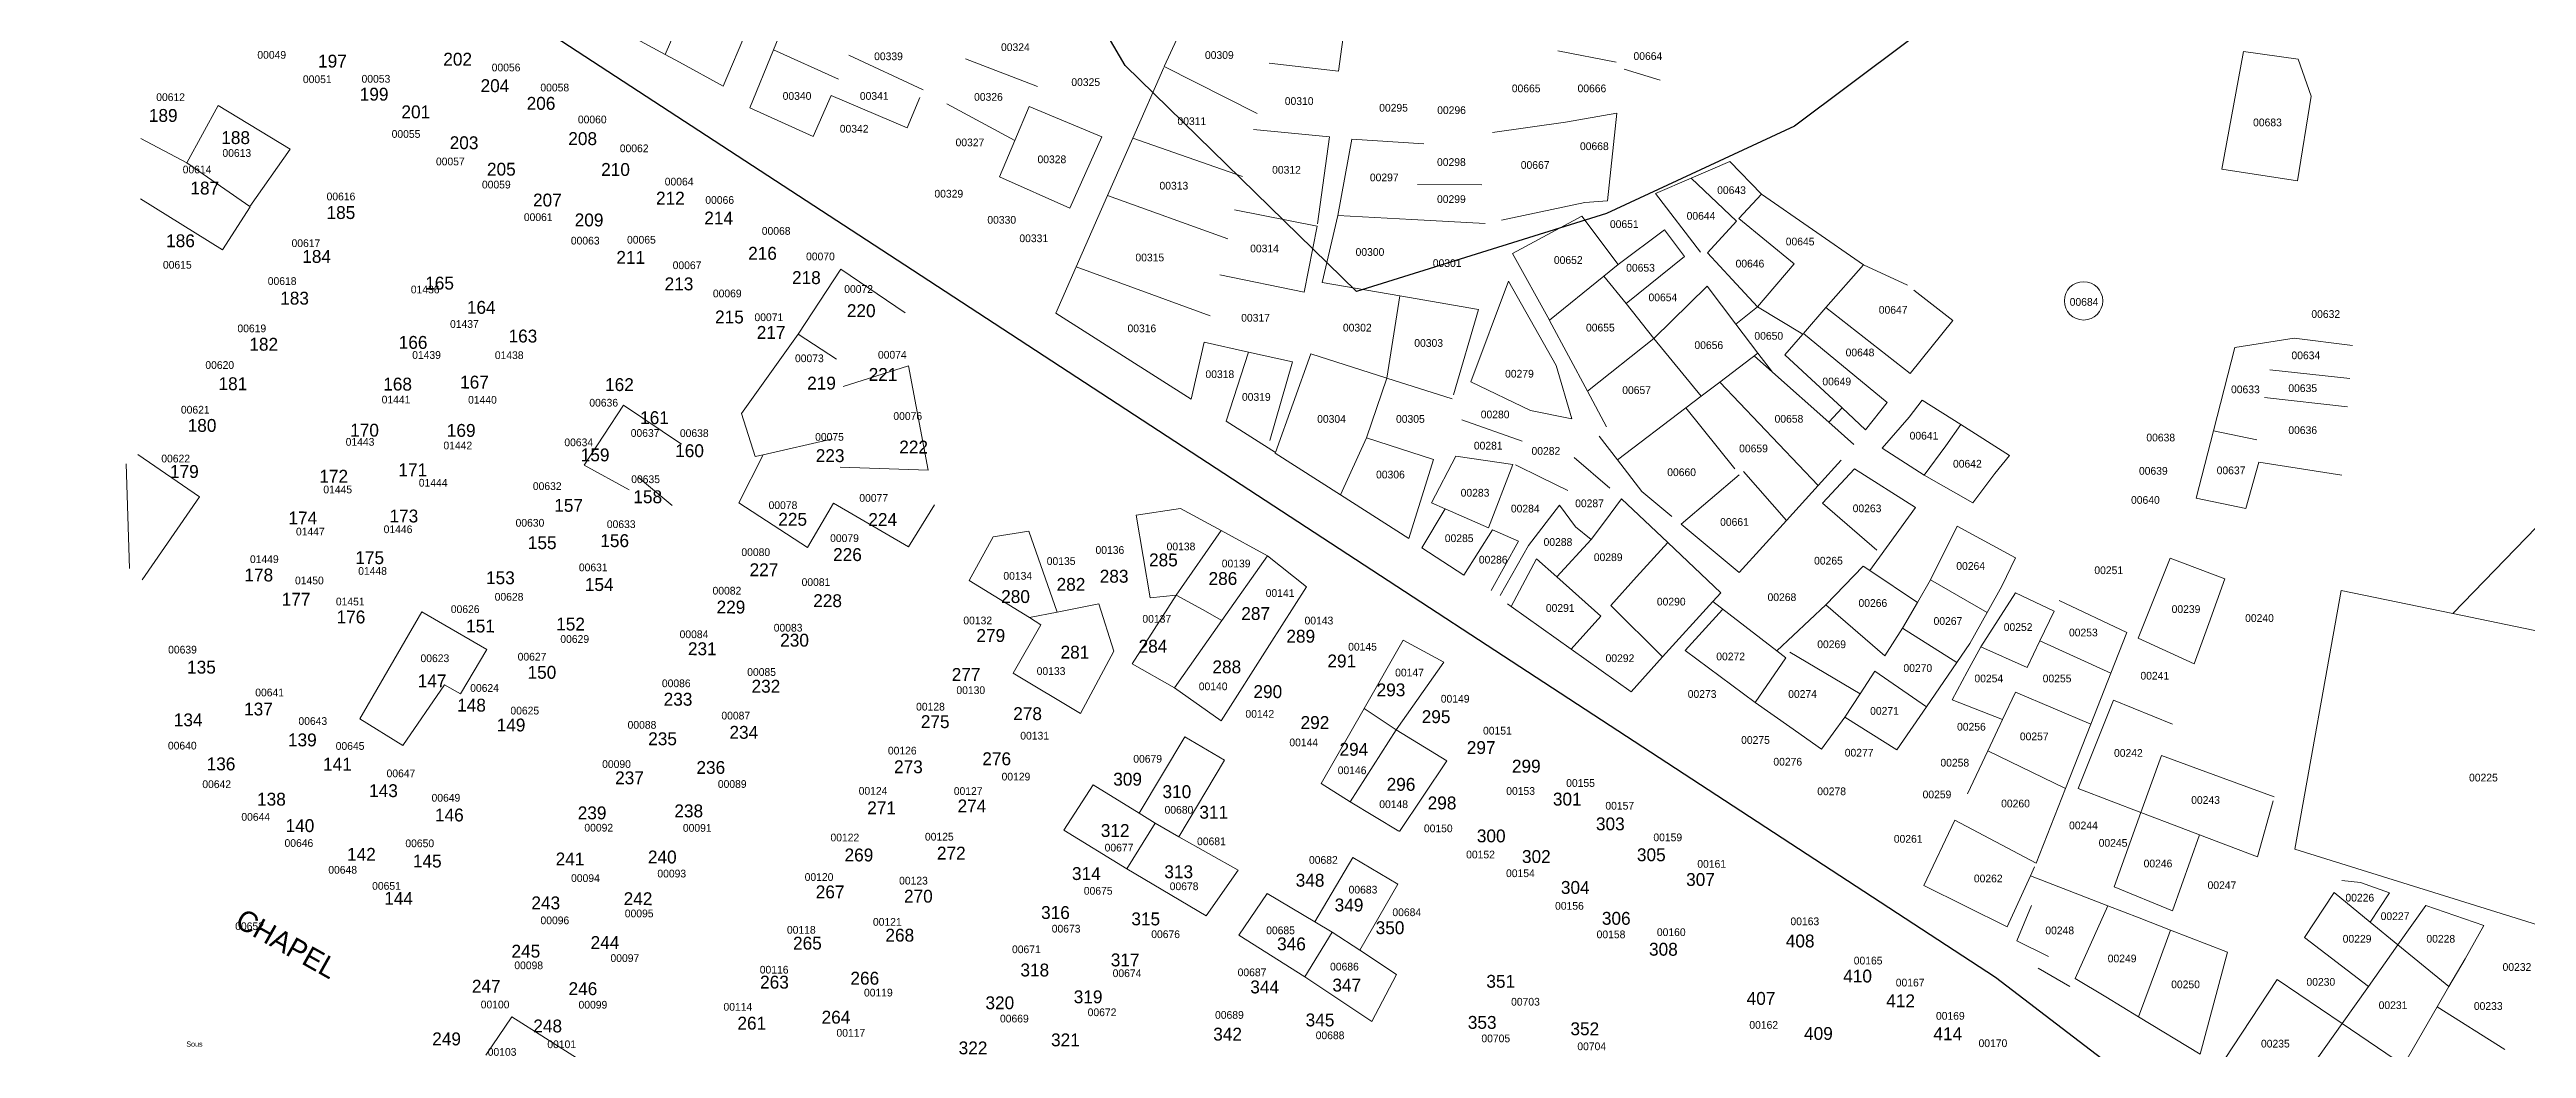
# Model space of a CAD drawing. Header units: metres. Extents: x 245232 to 248406, y 1633796 to 1637634.
# Drawn here: x 245750.5 to 246231.2, y 1635713.3 to 1635907.2 of the extents above; entities that cross this region are included whole.
import ezdxf
from ezdxf.enums import TextEntityAlignment as Align

# ---------------------------------------------------------------- set-up
doc = ezdxf.new("R2010")
doc.units = ezdxf.units.M
doc.header["$MEASUREMENT"] = 0
doc.layers.add('dernier_num_parc', color=1, linetype='Continuous', lineweight=13)
doc.layers.add('Toponymie', color=7, linetype='Continuous', lineweight=30)
for name, color, linetype in [('historique_numero_parcelle', 7, 'Continuous'), ('limites_sections', 7, 'Continuous'), ('numero_lot', 7, 'Continuous')]:
    doc.layers.add(name, color=color, linetype=linetype)
doc.layers.add('LIMITES_PARCELLES', color=7, linetype='Continuous', lineweight=0, true_color=0xffffff)
doc.styles.add('Style-FANCY', font='FANCY.shx')
doc.styles.add('Style-WORKING', font='WORKING.shx')

msp = doc.modelspace()

# ---------------------------------------------------------------- linework, layer by layer
at = {"layer": 'dernier_num_parc'}
msp.add_circle((246145.277, 1635858.375, 0), 3.722, dxfattribs=at)
at = {"layer": 'limites_parcelles'}
for p, q in [((245870.036, 1635906.162), (245874.979, 1635917.767)), ((245966.859, 1635903.858), (245973.098, 1635917.44)), ((246002.953, 1635919.344), (246000.695, 1635902.972)), ((245891.048, 1635907.126), (245894.824, 1635916.401)), ((245870.036, 1635906.162), (245864.395, 1635909.225)), ((245885.983, 1635911.179), (245881.265, 1635900.066)), ((245886.451, 1635895.833), (245891.048, 1635907.126)), ((245903.624, 1635901.417), (245891.048, 1635907.126)), ((245872.767, 1635904.68), (245870.036, 1635906.162)), ((245881.265, 1635900.066), (245872.767, 1635904.68)), ((245905.651, 1635906.03), (245920.072, 1635899.333)), ((245928.296, 1635905.37), (245942.289, 1635899.968)), ((245960.753, 1635889.98), (245966.771, 1635903.667)), ((245984.917, 1635894.729), (245966.859, 1635903.858)), ((246000.695, 1635902.972), (245987.224, 1635904.521)), ((246043.267, 1635906.929), (246054.581, 1635904.73)), ((246063.082, 1635901.193), (246056.114, 1635903.37)), ((246172.101, 1635883.903), (246176.335, 1635906.763)), ((246176.335, 1635906.763), (246186.918, 1635905.281)), ((246186.918, 1635905.281), (246189.458, 1635898.085)), ((245902.24, 1635898.265), (245898.72, 1635890.252)), ((245916.959, 1635891.929), (245902.24, 1635898.265)), ((245919.45, 1635897.853), (245916.959, 1635891.929)), ((246189.458, 1635898.085), (246186.812, 1635881.68)), ((245777.193, 1635885.172), (245783.226, 1635896.285)), ((245783.226, 1635896.285), (245797.196, 1635887.792)), ((245898.72, 1635890.252), (245886.451, 1635895.833)), ((245937.856, 1635889.48), (245924.645, 1635896.599)), ((245937.856, 1635889.48), (245940.652, 1635896.094)), ((245940.652, 1635896.094), (245954.735, 1635890.199)), ((246030.547, 1635891.022), (246044.757, 1635893.084)), ((246044.757, 1635893.084), (246054.679, 1635894.804)), ((246054.679, 1635894.804), (246052.896, 1635877.778)), ((245768.224, 1635889.855), (245777.193, 1635885.172)), ((245797.196, 1635887.792), (245789.41, 1635876.669)), ((245934.896, 1635882.476), (245937.856, 1635889.48)), ((245954.735, 1635890.199), (245948.539, 1635876.392)), ((245955.859, 1635878.85), (245960.753, 1635889.98)), ((245982.046, 1635882.541), (245960.753, 1635889.98)), ((245984.194, 1635891.662), (245998.934, 1635890.206)), ((245998.934, 1635890.206), (245996.603, 1635873.306)), ((246000.566, 1635874.96), (246003.283, 1635889.777)), ((246003.283, 1635889.777), (246017.261, 1635888.837)), ((245789.41, 1635876.669), (245777.193, 1635885.172)), ((246069.121, 1635882.169), (246076.639, 1635885.411)), ((246076.639, 1635885.411), (246082.747, 1635879.097)), ((246186.812, 1635881.68), (246172.101, 1635883.903)), ((245784.085, 1635868.262), (245768.17, 1635878.187)), ((245948.539, 1635876.392), (245934.896, 1635882.476)), ((245949.752, 1635864.959), (245955.859, 1635878.85)), ((245955.859, 1635878.85), (245979.221, 1635870.396)), ((246016.008, 1635880.97), (246028.487, 1635880.896)), ((246062.22, 1635879.193), (246069.121, 1635882.169)), ((246070.951, 1635867.816), (246062.22, 1635879.193)), ((246069.121, 1635882.169), (246077.917, 1635873.833)), ((246082.747, 1635879.097), (246078.388, 1635874.347)), ((246082.747, 1635879.097), (246102.539, 1635865.384)), ((245789.444, 1635876.646), (245784.085, 1635868.262)), ((245789.41, 1635876.669), (245789.444, 1635876.646)), ((245980.509, 1635876.016), (245996.52, 1635872.886)), ((245997.529, 1635861.929), (246000.582, 1635874.959)), ((246000.582, 1635874.959), (246000.566, 1635874.96)), ((246000.582, 1635874.959), (246014.922, 1635874.151)), ((246014.922, 1635874.151), (246029.146, 1635873.359)), ((246048.461, 1635877.474), (246032.322, 1635874.034)), ((246034.438, 1635867.552), (246047.932, 1635874.828)), ((246047.932, 1635874.828), (246054.943, 1635865.435)), ((246052.896, 1635877.778), (246048.461, 1635877.474)), ((246077.917, 1635873.833), (246072.274, 1635867.684)), ((246078.388, 1635874.347), (246089.125, 1635865.543)), ((245996.52, 1635872.886), (245993.99, 1635860.05)), ((246054.943, 1635865.435), (246063.939, 1635872.182)), ((246063.939, 1635872.182), (246067.853, 1635867.012)), ((245895.825, 1635851.918), (245904.107, 1635864.553)), ((245904.107, 1635864.553), (245916.601, 1635856.055)), ((245945.803, 1635855.976), (245949.752, 1635864.959)), ((245975.799, 1635855.457), (245949.752, 1635864.959)), ((246041.648, 1635854.604), (246034.438, 1635867.552)), ((246054.943, 1635865.435), (246052.187, 1635863.189)), ((246067.853, 1635867.012), (246056.485, 1635857.844)), ((246072.274, 1635867.684), (246077.058, 1635862.549)), ((246089.125, 1635865.543), (246082.001, 1635857.243)), ((246095.287, 1635857.075), (246102.539, 1635865.384)), ((246102.539, 1635865.384), (246111.135, 1635861.389)), ((245993.99, 1635860.05), (245977.628, 1635863.441)), ((246012.567, 1635859.375), (245997.529, 1635861.929)), ((246010.076, 1635843.399), (246012.567, 1635859.375)), ((246012.567, 1635859.375), (246027.851, 1635856.705)), ((246026.335, 1635842.64), (246033.681, 1635862.18)), ((246033.681, 1635862.18), (246042.942, 1635845.828)), ((246041.648, 1635854.604), (246052.187, 1635863.189)), ((246052.187, 1635863.189), (246056.485, 1635857.844)), ((246061.912, 1635851.094), (246072.233, 1635861.225)), ((246072.233, 1635861.225), (246077.826, 1635853.835)), ((246077.058, 1635862.549), (246082.001, 1635857.243)), ((246112.309, 1635860.478), (246119.899, 1635854.587)), ((245972.097, 1635839.302), (245945.803, 1635855.976)), ((246027.851, 1635856.705), (246022.995, 1635840.101)), ((246041.629, 1635854.588), (246041.648, 1635854.604)), ((246048.996, 1635840.847), (246041.629, 1635854.588)), ((246056.485, 1635857.844), (246061.912, 1635851.094)), ((246077.826, 1635853.835), (246082.001, 1635857.243)), ((246082.001, 1635857.243), (246090.799, 1635851.931)), ((246095.287, 1635857.075), (246090.903, 1635852.05)), ((246111.654, 1635844.256), (246095.287, 1635857.075)), ((246119.899, 1635854.587), (246111.654, 1635844.256)), ((245884.826, 1635836.515), (245895.825, 1635851.918)), ((245903.24, 1635847.059), (245895.825, 1635851.918)), ((245974.63, 1635850.356), (245972.097, 1635839.302)), ((245983.213, 1635848.434), (245974.63, 1635850.356)), ((246061.912, 1635851.094), (246048.996, 1635840.847)), ((246061.912, 1635851.094), (246071.072, 1635839.865)), ((246077.826, 1635853.835), (246082.063, 1635848.237)), ((246090.799, 1635851.931), (246087.299, 1635847.921)), ((246090.903, 1635852.05), (246107.158, 1635838.622)), ((246174.66, 1635849.297), (246182.439, 1635850.549)), ((246182.439, 1635850.549), (246186.17, 1635851.149)), ((246186.17, 1635851.149), (246197.502, 1635849.686)), ((245917.219, 1635845.775), (245904.563, 1635841.767)), ((245921.061, 1635825.506), (245917.219, 1635845.775)), ((245978.871, 1635835.007), (245983.213, 1635848.434)), ((245983.213, 1635848.434), (245991.774, 1635846.517)), ((245991.774, 1635846.517), (245987.342, 1635831.238)), ((245988.452, 1635828.932), (245995.333, 1635848.083)), ((245995.333, 1635848.083), (246010.076, 1635843.399)), ((246042.942, 1635845.828), (246045.992, 1635835.458)), ((246082.063, 1635848.237), (246074.667, 1635842.604)), ((246084.889, 1635844.503), (246081.32, 1635847.671)), ((246082.063, 1635848.237), (246084.889, 1635844.503)), ((246087.299, 1635847.921), (246098.408, 1635837.593)), ((246170.499, 1635833.164), (246174.66, 1635849.297)), ((246196.977, 1635843.317), (246181.403, 1635844.977)), ((246010.076, 1635843.399), (246006.099, 1635831.812)), ((246022.767, 1635839.368), (246010.076, 1635843.399)), ((246037.967, 1635837.087), (246026.335, 1635842.64)), ((246052.695, 1635833.95), (246048.996, 1635840.847)), ((246068.112, 1635837.611), (246071.072, 1635839.865)), ((246071.072, 1635839.865), (246074.667, 1635842.604)), ((246074.667, 1635842.604), (246093.776, 1635822.556)), ((246095.822, 1635834.799), (246084.889, 1635844.503)), ((245854.266, 1635826.461), (245861.939, 1635838.103)), ((245861.939, 1635838.103), (245873.184, 1635830.562)), ((245887.469, 1635828.145), (245884.826, 1635836.515)), ((245988.452, 1635828.932), (245978.871, 1635835.007)), ((246036.314, 1635831.143), (246024.609, 1635835.275)), ((246045.992, 1635835.458), (246037.967, 1635837.087)), ((246054.824, 1635827.489), (246068.112, 1635837.611)), ((246068.112, 1635837.611), (246077.576, 1635825.799)), ((246098.408, 1635837.593), (246095.822, 1635834.799)), ((246102.96, 1635833.361), (246098.408, 1635837.593)), ((246107.158, 1635838.622), (246102.96, 1635833.361)), ((246106.208, 1635829.748), (246111.432, 1635835.802)), ((246111.432, 1635835.802), (246113.946, 1635839.109)), ((246113.946, 1635839.109), (246121.452, 1635834.363)), ((246180.406, 1635839.619), (246196.52, 1635837.777)), ((245889.043, 1635828.508), (245902.553, 1635831.62)), ((246001.081, 1635820.703), (246006.125, 1635831.803)), ((246006.099, 1635831.812), (246006.125, 1635831.803)), ((246006.125, 1635831.803), (246019.102, 1635827.59)), ((246054.824, 1635827.489), (246051.239, 1635832.097)), ((246095.822, 1635834.799), (246100.672, 1635830.494)), ((246114.352, 1635824.543), (246118.576, 1635830.245)), ((246118.576, 1635830.245), (246121.452, 1635834.363)), ((246121.452, 1635834.363), (246130.907, 1635828.386)), ((246167.12, 1635820.06), (246170.499, 1635833.164)), ((246178.88, 1635831.417), (246170.499, 1635833.164)), ((246216.935, 1635797.681), (246248.352, 1635830.16)), ((245766.053, 1635806.445), (245765.418, 1635826.765)), ((245767.641, 1635828.564), (245779.6, 1635820.309)), ((245862.998, 1635821.698), (245854.266, 1635826.461)), ((245884.297, 1635819.185), (245889.043, 1635828.508)), ((245889.043, 1635828.508), (245887.469, 1635828.145)), ((245903.958, 1635826.085), (245921.061, 1635825.506)), ((245988.401, 1635828.79), (245988.452, 1635828.932)), ((246001.081, 1635820.703), (245988.401, 1635828.79)), ((246019.102, 1635827.59), (246014.33, 1635812.254)), ((246018.706, 1635819.158), (246023.443, 1635828.247)), ((246023.443, 1635828.247), (246034.488, 1635826.61)), ((246034.488, 1635826.61), (246029.812, 1635814.289)), ((246040.042, 1635824.071), (246035.031, 1635826.53)), ((246046.406, 1635827.95), (246053.356, 1635822.043)), ((246059.574, 1635821.382), (246054.824, 1635827.489)), ((246098.241, 1635827.481), (246093.776, 1635822.556)), ((246094.615, 1635819.128), (246100.849, 1635825.747)), ((246100.849, 1635825.747), (246112.667, 1635818.241)), ((246114.352, 1635824.543), (246106.208, 1635829.748)), ((246130.907, 1635828.386), (246128.041, 1635824.882)), ((246179.29, 1635827.072), (246176.777, 1635818.076)), ((246195.43, 1635824.558), (246179.29, 1635827.072)), ((245871.332, 1635818.656), (245864.85, 1635824.08)), ((246014.33, 1635812.254), (246001.081, 1635820.703)), ((246045.194, 1635821.544), (246040.042, 1635824.071)), ((246065.398, 1635816.519), (246059.574, 1635821.382)), ((246067.197, 1635815.017), (246078.463, 1635824.586)), ((246087.61, 1635815.753), (246079.269, 1635825.27)), ((246093.776, 1635822.556), (246087.61, 1635815.753)), ((246123.774, 1635819.171), (246114.352, 1635824.543)), ((246128.041, 1635824.882), (246123.774, 1635819.171)), ((245779.6, 1635820.309), (245768.487, 1635804.223)), ((245897.619, 1635810.519), (245884.297, 1635819.185)), ((245902.663, 1635819.112), (245897.619, 1635810.519)), ((245917.207, 1635810.608), (245902.663, 1635819.112)), ((245922.264, 1635818.788), (245917.207, 1635810.608)), ((245961.399, 1635816.793), (245970.048, 1635818.1)), ((245964.115, 1635800.699), (245961.399, 1635816.793)), ((245970.048, 1635818.1), (245977.928, 1635813.789)), ((246016.847, 1635810.44), (246021.352, 1635817.994)), ((246021.352, 1635817.994), (246018.706, 1635819.158)), ((246029.812, 1635814.289), (246021.352, 1635817.994)), ((246037.544, 1635810.903), (246043.554, 1635818.735)), ((246043.554, 1635818.735), (246046.694, 1635814.492)), ((246052.283, 1635815.5), (246055.579, 1635819.946)), ((246055.579, 1635819.946), (246064.578, 1635811.458)), ((246087.61, 1635815.753), (246078.437, 1635805.633)), ((246105.181, 1635809.96), (246094.615, 1635819.128)), ((246112.667, 1635818.241), (246103.805, 1635806.039)), ((246176.777, 1635818.076), (246167.12, 1635820.06)), ((245928.972, 1635804.111), (245933.642, 1635812.597)), ((245933.642, 1635812.597), (245940.555, 1635813.642)), ((245940.555, 1635813.642), (245946.083, 1635797.961)), ((245969.202, 1635801.273), (245977.928, 1635813.789)), ((245977.928, 1635813.789), (245986.876, 1635808.893)), ((246030.584, 1635813.951), (246024.977, 1635805.103)), ((246030.285, 1635802.123), (246035.596, 1635811.756)), ((246035.596, 1635811.756), (246030.584, 1635813.951)), ((246032.031, 1635801.17), (246037.544, 1635810.903)), ((246043.074, 1635804.789), (246049.706, 1635812.023)), ((246046.694, 1635814.492), (246049.706, 1635812.023)), ((246049.706, 1635812.023), (246052.283, 1635815.5)), ((246064.578, 1635811.458), (246058.533, 1635804.788)), ((246064.578, 1635811.458), (246074.895, 1635801.726)), ((246078.437, 1635805.633), (246067.197, 1635815.017)), ((246115.552, 1635804.245), (246120.759, 1635814.659)), ((246120.759, 1635814.659), (246132.062, 1635808.478)), ((245986.876, 1635808.893), (245978.051, 1635796.33)), ((245986.876, 1635808.893), (245994.496, 1635802.86)), ((246024.977, 1635805.103), (246016.847, 1635810.44)), ((246034.198, 1635799.065), (246039.111, 1635808.329)), ((246039.111, 1635808.329), (246043.074, 1635804.789)), ((246095.232, 1635799.376), (246102.535, 1635806.891)), ((246102.535, 1635806.891), (246103.805, 1635806.039)), ((246132.062, 1635808.478), (246129.416, 1635802.975)), ((246155.906, 1635792.92), (246162.093, 1635808.419)), ((246162.093, 1635808.419), (246172.711, 1635804.411)), ((245940.702, 1635796.884), (245928.972, 1635804.111)), ((245960.629, 1635787.938), (245969.202, 1635801.273)), ((245969.202, 1635801.273), (245964.115, 1635800.699)), ((245969.202, 1635801.273), (245974.263, 1635798.445)), ((245994.496, 1635802.86), (245987.3, 1635791.585)), ((246051.615, 1635797.157), (246043.074, 1635804.789)), ((246058.533, 1635804.788), (246053.529, 1635799.268)), ((246074.895, 1635801.726), (246073.343, 1635800.014)), ((246103.805, 1635806.039), (246113.033, 1635799.848)), ((246113.033, 1635799.848), (246115.552, 1635804.245)), ((246115.552, 1635804.245), (246126.548, 1635797.851)), ((246125.323, 1635791.219), (246132.061, 1635801.714)), ((246129.416, 1635802.975), (246126.548, 1635797.851)), ((246132.061, 1635801.714), (246139.551, 1635798.144)), ((246172.711, 1635804.411), (246169.59, 1635795.734)), ((246186.276, 1635751.93), (246195.245, 1635802.161)), ((246195.245, 1635802.161), (246216.935, 1635797.681)), ((245810.742, 1635777.248), (245822.781, 1635798.018)), ((245822.781, 1635798.018), (245835.427, 1635790.729)), ((245940.702, 1635796.884), (245946.083, 1635797.961)), ((245942.939, 1635795.506), (245940.702, 1635796.884)), ((245946.083, 1635797.961), (245954.173, 1635799.579)), ((245954.173, 1635799.579), (245957.083, 1635790.385)), ((245974.263, 1635798.445), (245978.051, 1635796.33)), ((246034.198, 1635799.065), (246033.512, 1635799.554)), ((246045.83, 1635790.775), (246034.198, 1635799.065)), ((246045.83, 1635790.775), (246051.615, 1635797.157)), ((246053.529, 1635799.268), (246063.59, 1635789.254)), ((246073.343, 1635800.014), (246063.59, 1635789.254)), ((246067.982, 1635790.5), (246075.184, 1635798.495)), ((246073.343, 1635800.014), (246085.782, 1635790.445)), ((246085.782, 1635790.445), (246095.232, 1635799.376)), ((246095.232, 1635799.376), (246106.702, 1635789.477)), ((246110.155, 1635794.825), (246113.033, 1635799.848)), ((246126.548, 1635797.851), (246123.206, 1635791.881)), ((246139.551, 1635798.144), (246136.819, 1635792.383)), ((246140.541, 1635800.23), (246153.684, 1635793.998)), ((246216.935, 1635797.681), (246272.424, 1635786.22)), ((245937.557, 1635786.099), (245942.939, 1635795.506)), ((245978.051, 1635796.33), (245968.884, 1635783.281)), ((246005.669, 1635779.275), (246013.254, 1635792.541)), ((246013.254, 1635792.541), (246021.111, 1635788.219)), ((246106.702, 1635789.477), (246110.155, 1635794.825)), ((246110.155, 1635794.825), (246120.675, 1635788.178)), ((246123.206, 1635791.881), (246120.675, 1635788.178)), ((246134.356, 1635787.19), (246136.819, 1635792.383)), ((246150.583, 1635786.12), (246136.819, 1635792.383)), ((246153.684, 1635793.998), (246150.583, 1635786.12)), ((246166.772, 1635787.901), (246155.906, 1635792.92)), ((246169.59, 1635795.734), (246166.772, 1635787.901)), ((245835.427, 1635790.729), (245830.295, 1635782.07)), ((245957.083, 1635790.385), (245950.582, 1635778.298)), ((245968.884, 1635783.281), (245960.629, 1635787.938)), ((245987.3, 1635791.585), (245977.88, 1635776.825)), ((246021.111, 1635788.219), (246011.853, 1635775.132)), ((246057.457, 1635782.488), (246045.83, 1635790.775)), ((246063.59, 1635789.254), (246057.457, 1635782.488)), ((246081.539, 1635780.43), (246067.982, 1635790.5)), ((246081.539, 1635780.43), (246087.518, 1635789.11)), ((246087.518, 1635789.11), (246085.782, 1635790.445)), ((246088.247, 1635790.169), (246101.91, 1635782.116)), ((246120.675, 1635788.178), (246114.786, 1635779.564)), ((246122.71, 1635786.356), (246125.323, 1635791.219)), ((246125.323, 1635791.219), (246134.356, 1635787.19)), ((245827.147, 1635783.863), (245819.077, 1635772.089)), ((245830.295, 1635782.07), (245827.147, 1635783.863)), ((245950.582, 1635778.298), (245937.557, 1635786.099)), ((245977.88, 1635776.825), (245968.884, 1635783.281)), ((246098.936, 1635777.575), (246101.91, 1635782.116)), ((246101.91, 1635782.116), (246104.757, 1635786.465)), ((246104.757, 1635786.465), (246114.786, 1635779.564)), ((246119.796, 1635780.931), (246122.71, 1635786.356)), ((246129.579, 1635777.119), (246132.078, 1635782.388)), ((246132.078, 1635782.388), (246146.68, 1635776.202)), ((246150.583, 1635786.12), (246146.68, 1635776.202)), ((245819.077, 1635772.089), (245810.742, 1635777.248)), ((245997.325, 1635764.682), (246005.669, 1635779.275)), ((246005.669, 1635779.275), (246011.853, 1635775.132)), ((246088.273, 1635775.692), (246081.539, 1635780.43)), ((246098.936, 1635777.575), (246094.432, 1635771.358)), ((246109.068, 1635771.2), (246098.936, 1635777.575)), ((246114.786, 1635779.564), (246109.068, 1635771.2)), ((246129.579, 1635777.119), (246119.796, 1635780.931)), ((246144.237, 1635763.69), (246151.1, 1635780.882)), ((246151.1, 1635780.882), (246162.558, 1635776.185)), ((245961.984, 1635758.915), (245970.881, 1635773.729)), ((245970.881, 1635773.729), (245978.529, 1635769.211)), ((246011.853, 1635775.132), (246002.963, 1635761.162)), ((246011.853, 1635775.132), (246011.853, 1635775.132)), ((246011.853, 1635775.132), (246021.715, 1635769.067)), ((246094.432, 1635771.358), (246088.273, 1635775.692)), ((246126.692, 1635771.032), (246129.579, 1635777.119)), ((246146.68, 1635776.202), (246141.758, 1635763.696)), ((245978.529, 1635769.211), (245969.692, 1635754.324)), ((246021.715, 1635769.067), (246012.494, 1635755.375)), ((246122.74, 1635762.701), (246126.692, 1635771.032)), ((246141.758, 1635763.696), (246126.692, 1635771.032)), ((246156.4, 1635759.065), (246160.378, 1635770.124)), ((246160.378, 1635770.124), (246167.803, 1635767.395)), ((245947.388, 1635755.613), (245953.094, 1635764.445)), ((245953.094, 1635764.445), (245961.984, 1635758.915)), ((246002.963, 1635761.162), (245997.325, 1635764.682)), ((246136.063, 1635749.223), (246141.758, 1635763.696)), ((246150.616, 1635761.264), (246144.237, 1635763.69)), ((246167.803, 1635767.395), (246182.24, 1635762.089)), ((245965.105, 1635756.975), (245961.984, 1635758.915)), ((246012.376, 1635755.446), (246002.963, 1635761.162)), ((246156.4, 1635759.065), (246150.616, 1635761.264)), ((246151.219, 1635744.664), (246156.4, 1635759.065)), ((246156.4, 1635759.065), (246164.247, 1635756.081)), ((246182.069, 1635761.323), (246179.013, 1635750.465)), ((245959.616, 1635748.15), (245947.388, 1635755.613)), ((245965.105, 1635756.975), (245959.616, 1635748.15)), ((245969.692, 1635754.324), (245965.105, 1635756.975)), ((245969.692, 1635754.324), (245981.205, 1635747.851)), ((246114.297, 1635744.9), (246120.317, 1635757.593)), ((246120.317, 1635757.593), (246136.063, 1635749.223)), ((246167.808, 1635754.726), (246162.546, 1635739.993)), ((246164.247, 1635756.081), (246167.808, 1635754.726)), ((246179.013, 1635750.465), (246167.808, 1635754.726)), ((245996.075, 1635737.846), (246003.475, 1635750.306)), ((246003.475, 1635750.306), (246012.177, 1635745.143)), ((246135.774, 1635748.489), (246134.993, 1635746.772)), ((246242.579, 1635734.362), (246186.276, 1635751.93)), ((245975.025, 1635739.027), (245959.616, 1635748.15)), ((245981.205, 1635747.851), (245975.025, 1635739.027)), ((246012.177, 1635745.143), (246004.79, 1635732.352)), ((246130.482, 1635736.847), (246114.297, 1635744.9)), ((246134.993, 1635746.772), (246130.482, 1635736.847)), ((246134.993, 1635746.772), (246149.986, 1635740.951)), ((246162.546, 1635739.993), (246151.219, 1635744.664)), ((246195.43, 1635745.844), (246199.002, 1635745.448)), ((246199.002, 1635745.448), (246204.645, 1635743.486)), ((245981.345, 1635735.232), (245986.815, 1635743.325)), ((245986.815, 1635743.325), (245996.075, 1635737.846)), ((246132.337, 1635734.165), (246135.17, 1635741.003)), ((246149.986, 1635740.951), (246147.385, 1635735.158)), ((246149.986, 1635740.951), (246156.073, 1635738.587)), ((246188.181, 1635734.82), (246193.906, 1635743.527)), ((246193.906, 1635743.527), (246200.885, 1635737.807)), ((246204.645, 1635743.486), (246200.885, 1635737.807)), ((246206.283, 1635733.382), (246211.693, 1635741.035)), ((246211.693, 1635741.035), (246222.959, 1635737.118)), ((245994.148, 1635727.186), (245981.345, 1635735.232)), ((245999.474, 1635735.834), (245994.148, 1635727.186)), ((245999.474, 1635735.834), (245996.075, 1635737.846)), ((246004.79, 1635732.352), (245999.474, 1635735.834)), ((246138.506, 1635731.087), (246132.337, 1635734.165)), ((246147.385, 1635735.158), (246143.661, 1635726.863)), ((246156.073, 1635738.587), (246162.143, 1635736.231)), ((246159.599, 1635729.313), (246162.143, 1635736.231)), ((246162.143, 1635736.231), (246173.188, 1635731.943)), ((246200.562, 1635725.289), (246188.181, 1635734.82)), ((246200.885, 1635737.807), (246206.283, 1635733.382)), ((246222.959, 1635737.118), (246219.335, 1635730.677)), ((246004.79, 1635732.352), (246011.97, 1635727.649)), ((246155.953, 1635719.401), (246159.599, 1635729.313)), ((246173.188, 1635731.943), (246167.897, 1635712.152)), ((246200.562, 1635725.289), (246206.283, 1635733.382)), ((246216.19, 1635725.262), (246206.283, 1635733.382)), ((246219.335, 1635730.677), (246216.19, 1635725.262)), ((246007.124, 1635718.496), (245994.148, 1635727.186)), ((246011.97, 1635727.649), (246007.124, 1635718.496)), ((246142.602, 1635725.275), (246136.464, 1635728.874)), ((246143.661, 1635726.863), (246149.575, 1635723.273)), ((246170.871, 1635708.494), (246182.827, 1635726.678)), ((246182.827, 1635726.678), (246195.477, 1635718.095)), ((246195.477, 1635718.095), (246200.562, 1635725.289)), ((246213.897, 1635721.314), (246216.19, 1635725.262)), ((246216.19, 1635725.262), (246216.19, 1635725.262)), ((246149.575, 1635723.273), (246155.953, 1635719.401)), ((246207.35, 1635710.04), (246213.897, 1635721.314)), ((246213.897, 1635721.314), (246227.051, 1635713.052)), ((245835.216, 1635711.949), (245840.23, 1635719.39)), ((245840.23, 1635719.39), (245853.335, 1635711.092)), ((246167.897, 1635712.152), (246155.953, 1635719.401)), ((246195.477, 1635718.095), (246189.151, 1635709.148)), ((246195.477, 1635718.095), (246207.35, 1635710.04))]:
    msp.add_line(p, q, dxfattribs=at)
at = {"layer": 'limites_sections', "flags": 128}
for points in [[(245865.781, 1636225.096), (245938.206, 1636176.059), (246024.209, 1636124.758), (246152.461, 1636072.704), (246227.228, 1636050.132), (246229.521, 1636041.155), (246236.197, 1635957.387), (246216.282, 1635953.797), (246199.455, 1635943.743), (246162.836, 1635934.218), (246122.09, 1635916.967), (246089.176, 1635892.308), (246052.668, 1635875.302), (246004.167, 1635860.211), (245959.297, 1635904.033), (245941.271, 1635934.768), (245900.597, 1635997.037), (245847.183, 1635938.874), (245831.47, 1635955.148), (245796.676, 1635977.034), (245759.934, 1635983.464), (245759.934, 1635983.464), (245730.862, 1635986.49)], [(245506.207, 1635694.504), (245674.383, 1635951.917), (245691.302, 1635996.202), (245705.298, 1636002.476), (245715.487, 1635996.523), (245917.985, 1635864.385), (246128.206, 1635727.098), (246186.553, 1635682.48)]]:
    msp.add_lwpolyline(points, dxfattribs=at)

# ---------------------------------------------------------------- texts
at = {"layer": 'historique_numero_parcelle', "style": 'Style-FANCY'}
for s, p in [('00324', (245937.977, 1635907.609)), ('00049', (245793.647, 1635906.123)), ('00053', (245813.871, 1635901.476)), ('00056', (245839.127, 1635903.673)), ('00339', (245913.349, 1635905.842)), ('00309', (245977.554, 1635906.085)), ('00664', (246060.721, 1635905.884)), ('00612', (245774.02, 1635897.914)), ('00051', (245802.489, 1635901.387)), ('00058', (245848.578, 1635899.774)), ('00340', (245895.598, 1635898.142)), ('00341', (245910.579, 1635898.142)), ('00326', (245932.745, 1635897.959)), ('00325', (245951.624, 1635900.833)), ('00310', (245993.047, 1635897.153)), ('00665', (246037.102, 1635899.615)), ('00666', (246049.866, 1635899.615)), ('00060', (245855.856, 1635893.58)), ('00311', (245972.218, 1635893.252)), ('00295', (246011.367, 1635895.853)), ('00296', (246022.624, 1635895.384)), ('00683', (246180.969, 1635893.009)), ('00613', (245786.871, 1635887.075)), ('00055', (245819.709, 1635890.769)), ('00062', (245863.989, 1635887.977)), ('00342', (245906.68, 1635891.776)), ('00327', (245929.154, 1635889.129)), ('00668', (246050.335, 1635888.385)), ('00614', (245779.161, 1635883.873)), ('00057', (245828.311, 1635885.43)), ('00328', (245945.057, 1635885.844)), ('00312', (245990.584, 1635883.806)), ('00297', (246009.56, 1635882.332)), ('00298', (246022.59, 1635885.31)), ('00667', (246038.844, 1635884.747)), ('00616', (245807.086, 1635878.634)), ('00059', (245837.235, 1635880.941)), ('00064', (245872.711, 1635881.517)), ('00066', (245880.587, 1635877.95)), ('00329', (245925.049, 1635879.17)), ('00313', (245968.73, 1635880.726)), ('00299', (246022.59, 1635878.123)), ('00643', (246076.96, 1635879.86)), ('00061', (245845.367, 1635874.615)), ('00330', (245935.324, 1635874.095)), ('00651', (246056.146, 1635873.274)), ('00644', (246071.038, 1635874.873)), ('00617', (245800.282, 1635869.565)), ('00063', (245854.487, 1635870.059)), ('00065', (245865.393, 1635870.231)), ('00068', (245891.544, 1635871.945)), ('00331', (245941.539, 1635870.517)), ('00314', (245986.326, 1635868.534)), ('00300', (246006.789, 1635867.856)), ('00645', (246090.269, 1635869.886)), ('00615', (245775.324, 1635865.368)), ('00067', (245874.251, 1635865.283)), ('00070', (245900.139, 1635866.997)), ('00315', (245964.061, 1635866.789)), ('00301', (246021.77, 1635865.7)), ('00652', (246045.27, 1635866.293)), ('00653', (246059.297, 1635864.797)), ('00646', (246080.536, 1635865.604)), ('00618', (245795.666, 1635862.217)), ('01436', (245823.43, 1635860.575)), ('00069', (245882.056, 1635859.811)), ('00072', (245907.547, 1635860.672)), ('00654', (246063.636, 1635859.048)), ('00684', (246145.378, 1635858.166)), ('01437', (245831.038, 1635853.878)), ('00071', (245890.125, 1635855.193)), ('00317', (245984.582, 1635855.085)), ('00647', (246108.327, 1635856.627)), ('00632', (246192.281, 1635855.814)), ('00619', (245789.782, 1635853.03)), ('00316', (245962.522, 1635853.031)), ('00302', (246004.327, 1635853.174)), ('00303', (246018.179, 1635850.197)), ('00655', (246051.499, 1635853.181)), ('00656', (246072.548, 1635849.778)), ('00650', (246084.186, 1635851.582)), ('00620', (245783.558, 1635845.915)), ('01439', (245823.695, 1635847.867)), ('01438', (245839.737, 1635847.83)), ('00073', (245897.99, 1635847.224)), ('00074', (245914.087, 1635847.909)), ('00318', (245977.652, 1635844.138)), ('00279', (246035.797, 1635844.231)), ('00648', (246101.893, 1635848.355)), ('00634', (246188.415, 1635847.796)), ('01441', (245817.772, 1635839.207)), ('01440', (245834.546, 1635839.168)), ('00319', (245984.731, 1635839.723)), ('00657', (246058.535, 1635841.037)), ('00649', (246097.378, 1635842.723)), ('00633', (246176.689, 1635841.192)), ('00635', (246187.812, 1635841.426)), ('00621', (245778.809, 1635837.243)), ('00636', (245858.075, 1635838.603)), ('00076', (245917.081, 1635836.009)), ('00304', (245999.329, 1635835.453)), ('00305', (246014.631, 1635835.453)), ('00280', (246031.077, 1635836.325)), ('00658', (246088.1, 1635835.478)), ('01443', (245810.79, 1635830.997)), ('01442', (245829.761, 1635830.301)), ('00634', (245853.229, 1635830.91)), ('00637', (245866.109, 1635832.721)), ('00638', (245875.651, 1635832.699)), ('00075', (245901.897, 1635831.97)), ('00281', (246029.744, 1635830.268)), ('00659', (246081.225, 1635829.728)), ('00641', (246114.315, 1635832.2)), ('00638', (246160.256, 1635831.84)), ('00636', (246187.812, 1635833.278)), ('00622', (245775.008, 1635827.767)), ('00306', (246010.762, 1635824.658)), ('00282', (246040.927, 1635829.241)), ('00660', (246067.271, 1635825.108)), ('00642', (246122.728, 1635826.758)), ('00639', (246158.819, 1635825.372)), ('00637', (246173.902, 1635825.475)), ('01445', (245806.453, 1635821.762)), ('01444', (245824.981, 1635823.064)), ('00632', (245847.115, 1635822.415)), ('00635', (245866.204, 1635823.75)), ('00077', (245910.475, 1635820.122)), ('00283', (246027.178, 1635821.13)), ('00640', (246157.28, 1635819.725)), ('00630', (245843.765, 1635815.293)), ('00633', (245861.469, 1635815.022)), ('00078', (245892.866, 1635818.718)), ('00284', (246036.926, 1635818.05)), ('00287', (246049.401, 1635819.073)), ('00661', (246077.531, 1635815.457)), ('00263', (246103.259, 1635818.102)), ('01447', (245801.142, 1635813.588)), ('01446', (245818.161, 1635814.038)), ('00079', (245904.807, 1635812.316)), ('00138', (245970.112, 1635810.702)), ('00285', (246024.1, 1635812.301)), ('00288', (246043.27, 1635811.564)), ('01449', (245792.212, 1635808.234)), ('01448', (245813.216, 1635805.946)), ('00631', (245856.047, 1635806.64)), ('00080', (245887.589, 1635809.596)), ('00135', (245946.849, 1635807.865)), ('00136', (245956.314, 1635810.011)), ('00139', (245980.812, 1635807.392)), ('00286', (246030.708, 1635808.137)), ('00289', (246053.019, 1635808.614)), ('00265', (246095.769, 1635807.938)), ('00264', (246123.37, 1635806.911)), ('00251', (246150.164, 1635806.083)), ('01450', (245800.957, 1635804.101)), ('00628', (245839.709, 1635800.928)), ('00082', (245881.988, 1635802.118)), ('00081', (245899.269, 1635803.786)), ('00134', (245938.434, 1635804.993)), ('00141', (245989.34, 1635801.656)), ('00268', (246086.74, 1635800.853)), ('01451', (245808.886, 1635800.01)), ('00626', (245831.195, 1635798.533)), ('00132', (245930.663, 1635796.338)), ('00137', (245965.415, 1635796.651)), ('00143', (245996.883, 1635796.316)), ('00291', (246043.711, 1635798.762)), ('00290', (246065.258, 1635799.994)), ('00266', (246104.388, 1635799.724)), ('00267', (246118.958, 1635796.233)), ('00239', (246165.161, 1635798.546)), ('00240', (246179.423, 1635796.8)), ('00629', (245852.451, 1635792.735)), ('00084', (245875.596, 1635793.657)), ('00083', (245893.862, 1635794.928)), ('00145', (246005.345, 1635791.236)), ('00269', (246096.385, 1635791.716)), ('00252', (246132.575, 1635795.054)), ('00253', (246145.239, 1635793.998)), ('00639', (245776.332, 1635790.674)), ('00623', (245825.31, 1635789.003)), ('00627', (245844.165, 1635789.304)), ('00085', (245888.718, 1635786.332)), ('00133', (245944.895, 1635786.514)), ('00147', (246014.465, 1635786.222)), ('00292', (246055.306, 1635789.008)), ('00272', (246076.787, 1635789.355)), ('00270', (246113.109, 1635787.096)), ('00641', (245793.242, 1635782.355)), ('00624', (245834.954, 1635783.231)), ('00086', (245872.158, 1635784.136)), ('00130', (245929.317, 1635782.805)), ('00140', (245976.356, 1635783.55)), ('00273', (246071.247, 1635782.065)), ('00274', (246090.742, 1635782.065)), ('00254', (246126.888, 1635785.08)), ('00255', (246140.138, 1635785.08)), ('00241', (246159.107, 1635785.61)), ('00643', (245801.621, 1635776.816)), ('00625', (245842.762, 1635778.843)), ('00087', (245883.706, 1635777.868)), ('00128', (245921.492, 1635779.603)), ('00142', (245985.41, 1635778.206)), ('00149', (246023.322, 1635781.142)), ('00271', (246106.645, 1635778.78)), ('00640', (245776.289, 1635772.046)), ('00645', (245808.853, 1635771.971)), ('00088', (245865.504, 1635776.07)), ('00131', (245941.713, 1635773.971)), ('00144', (245993.937, 1635772.668)), ('00151', (246031.519, 1635774.946)), ('00275', (246081.61, 1635773.133)), ('00256', (246123.513, 1635775.712)), ('00257', (246135.708, 1635773.834)), ('00090', (245860.56, 1635768.459)), ('00126', (245916.02, 1635771.073)), ('00679', (245963.645, 1635769.483)), ('00146', (246003.319, 1635767.258)), ('00276', (246087.869, 1635768.923)), ('00277', (246101.72, 1635770.669)), ('00258', (246120.288, 1635768.73)), ('00242', (246153.977, 1635770.62)), ('00642', (245782.969, 1635764.556)), ('00647', (245818.727, 1635766.658)), ('00089', (245883.018, 1635764.595)), ('00124', (245910.352, 1635763.267)), ('00127', (245928.812, 1635763.224)), ('00129', (245938.082, 1635766.028)), ('00153', (246036.025, 1635763.239)), ('00155', (246047.657, 1635764.789)), ('00278', (246096.385, 1635763.174)), ('00259', (246116.829, 1635762.57)), ('00225', (246222.883, 1635765.84)), ('00644', (245790.542, 1635758.213)), ('00649', (245827.455, 1635761.923)), ('00680', (245969.715, 1635759.58)), ('00148', (246011.384, 1635760.668)), ('00157', (246055.267, 1635760.37)), ('00260', (246132.073, 1635760.81)), ('00243', (246168.957, 1635761.483)), ('00646', (245798.922, 1635753.135)), ('00650', (245822.375, 1635753.08)), ('00092', (245857.115, 1635756.113)), ('00091', (245876.232, 1635756.07)), ('00122', (245904.878, 1635754.211)), ('00125', (245923.208, 1635754.367)), ('00681', (245976.024, 1635753.47)), ('00150', (246020.045, 1635755.982)), ('00159', (246064.582, 1635754.237)), ('00261', (246111.244, 1635753.946)), ('00244', (246145.256, 1635756.554)), ('00245', (246151.001, 1635753.166)), ('00648', (245807.418, 1635747.94)), ('00677', (245958.086, 1635752.247)), ('00682', (245997.744, 1635749.855)), ('00152', (246028.245, 1635750.904)), ('00161', (246073.11, 1635749.092)), ('00246', (246159.723, 1635749.162)), ('00651', (245815.918, 1635744.816)), ('00094', (245854.531, 1635746.328)), ('00093', (245871.284, 1635747.209)), ('00120', (245899.868, 1635746.535)), ('00123', (245918.195, 1635745.835)), ('00675', (245954.043, 1635743.862)), ('00678', (245970.715, 1635744.743)), ('00683', (246005.433, 1635744.088)), ('00154', (246035.988, 1635747.272)), ('00262', (246126.781, 1635746.26)), ('00247', (246172.138, 1635744.953)), ('00096', (245848.599, 1635738.129)), ('00095', (245864.96, 1635739.471)), ('00684', (246013.93, 1635739.699)), ('00156', (246045.5, 1635740.942)), ('00226', (246198.892, 1635742.53)), ('00227', (246205.727, 1635738.943)), ('00652', (245789.343, 1635736.994)), ('00118', (245896.428, 1635736.292)), ('00121', (245913.118, 1635737.83)), ('00673', (245947.818, 1635736.516)), ('00676', (245967.129, 1635735.437)), ('00685', (245989.435, 1635736.19)), ('00158', (246053.567, 1635735.404)), ('00160', (246065.262, 1635735.837)), ('00163', (246091.184, 1635737.939)), ('00248', (246140.651, 1635736.173)), ('00229', (246198.36, 1635734.551)), ('00228', (246214.605, 1635734.551)), ('00098', (245843.521, 1635729.4)), ('00097', (245862.181, 1635730.803)), ('00116', (245891.155, 1635728.55)), ('00671', (245940.106, 1635732.51)), ('00686', (246001.835, 1635729.147)), ('00165', (246103.468, 1635730.321)), ('00249', (246152.758, 1635730.732)), ('00232', (246229.387, 1635729.07)), ('00119', (245911.379, 1635724.101)), ('00674', (245959.64, 1635727.865)), ('00687', (245983.897, 1635728.039)), ('00167', (246111.621, 1635726.048)), ('00250', (246165.071, 1635725.701)), ('00230', (246191.325, 1635726.185)), ('00100', (245836.999, 1635721.794)), ('00099', (245855.984, 1635721.75)), ('00114', (245884.109, 1635721.339)), ('00669', (245937.775, 1635719.061)), ('00672', (245954.793, 1635720.286)), ('00689', (245979.51, 1635719.77)), ('00703', (246036.969, 1635722.332)), ('00169', (246119.423, 1635719.59)), ('00231', (246205.337, 1635721.667)), ('00233', (246223.817, 1635721.502)), ('00101', (245849.923, 1635714.076)), ('00117', (245906.04, 1635716.295)), ('00688', (245999.045, 1635715.815)), ('00705', (246031.205, 1635715.216)), ('00162', (246083.205, 1635717.834)), ('00170', (246127.689, 1635714.281)), ('00235', (246182.501, 1635714.198)), ('00103', (245838.357, 1635712.591)), ('00704', (246049.826, 1635713.678))]:
    msp.add_text(s, height=1.5, dxfattribs=at).set_placement(p, align=Align.MIDDLE_CENTER)
at = {"layer": 'numero_lot', "linetype": 'Continuous', "style": 'Style-WORKING'}
for s, p in [('197', (245802.644, 1635903.663)), ('202', (245826.942, 1635904.033)), ('199', (245810.728, 1635897.246)), ('204', (245834.176, 1635898.897)), ('206', (245843.119, 1635895.465)), ('189', (245769.796, 1635893.118)), ('201', (245818.819, 1635893.815)), ('188', (245783.853, 1635888.82)), ('203', (245828.182, 1635887.821)), ('208', (245851.202, 1635888.621)), ('205', (245835.417, 1635882.685)), ('210', (245857.582, 1635882.634)), ('187', (245777.863, 1635879.022)), ('207', (245844.355, 1635876.693)), ('212', (245868.226, 1635877.065)), ('185', (245804.281, 1635874.269)), ('209', (245852.445, 1635872.835)), ('214', (245877.596, 1635873.204)), ('186', (245773.15, 1635868.795)), ('216', (245886.105, 1635866.359)), ('184', (245799.572, 1635865.749)), ('211', (245860.527, 1635865.564)), ('218', (245894.619, 1635861.647)), ('183', (245795.29, 1635857.654)), ('165', (245823.43, 1635860.575)), ('213', (245869.893, 1635860.425)), ('164', (245831.518, 1635855.864)), ('215', (245879.682, 1635854.003)), ('220', (245905.261, 1635855.224)), ('182', (245789.302, 1635848.71)), ('166', (245818.289, 1635849.07)), ('163', (245839.605, 1635850.3)), ('217', (245887.774, 1635850.998)), ('221', (245909.496, 1635842.844)), ('181', (245783.317, 1635841.046)), ('168', (245815.286, 1635840.972)), ('167', (245830.207, 1635841.363)), ('162', (245858.339, 1635840.872)), ('219', (245897.556, 1635841.165)), ('180', (245777.33, 1635832.954)), ('161', (245865.144, 1635834.458)), ('170', (245808.871, 1635832.029)), ('169', (245827.627, 1635831.985)), ('160', (245871.949, 1635828.044)), ('222', (245915.43, 1635828.754)), ('179', (245773.9, 1635824.004)), ('172', (245802.884, 1635823.084)), ('171', (245818.232, 1635824.329)), ('159', (245853.618, 1635827.233)), ('223', (245899.228, 1635827.085)), ('158', (245863.83, 1635819.105)), ('174', (245796.897, 1635814.994)), ('173', (245816.506, 1635815.375)), ('157', (245848.481, 1635817.434)), ('225', (245891.954, 1635814.731)), ('224', (245909.431, 1635814.69)), ('155', (245843.349, 1635810.194)), ('156', (245857.416, 1635810.588)), ('178', (245788.346, 1635803.923)), ('175', (245809.87, 1635807.285)), ('227', (245886.389, 1635804.933)), ('226', (245902.594, 1635807.881)), ('283', (245954.343, 1635803.678)), ('285', (245963.912, 1635806.846)), ('177', (245795.582, 1635799.214)), ('153', (245835.234, 1635803.388)), ('154', (245854.413, 1635802.064)), ('228', (245898.737, 1635798.933)), ('280', (245935.211, 1635799.736)), ('282', (245945.973, 1635802.104)), ('286', (245975.457, 1635803.231)), ('176', (245806.231, 1635795.777)), ('151', (245831.376, 1635794.013)), ('152', (245848.854, 1635794.398)), ('229', (245879.978, 1635797.696)), ('287', (245981.815, 1635796.439)), ('231', (245874.419, 1635789.604)), ('230', (245892.325, 1635791.269)), ('279', (245930.413, 1635792.172)), ('284', (245961.881, 1635790.107)), ('289', (245990.569, 1635792.034)), ('135', (245777.222, 1635786.033)), ('150', (245843.291, 1635785.027)), ('277', (245925.614, 1635784.609)), ('281', (245946.739, 1635788.946)), ('288', (245976.214, 1635786.087)), ('291', (245998.526, 1635787.231)), ('147', (245821.974, 1635783.37)), ('233', (245869.707, 1635779.804)), ('232', (245886.764, 1635782.325)), ('290', (245984.17, 1635781.284)), ('293', (246008.074, 1635781.628)), ('134', (245774.64, 1635775.802)), ('137', (245788.286, 1635777.902)), ('148', (245829.635, 1635778.661)), ('149', (245837.299, 1635774.804)), ('275', (245919.618, 1635775.453)), ('278', (245937.549, 1635777.007)), ('292', (245993.319, 1635775.283)), ('295', (246016.827, 1635776.425)), ('139', (245796.797, 1635771.911)), ('235', (245866.705, 1635772.133)), ('234', (245882.48, 1635773.377)), ('294', (246000.877, 1635770.083)), ('297', (246025.578, 1635770.425)), ('136', (245781.015, 1635767.255)), ('141', (245803.607, 1635767.203)), ('236', (245876.07, 1635766.566)), ('273', (245914.419, 1635766.695)), ('276', (245931.553, 1635768.25)), ('299', (246034.334, 1635766.816)), ('138', (245790.803, 1635760.407)), ('143', (245812.547, 1635762.064)), ('237', (245860.294, 1635764.553)), ('309', (245956.962, 1635764.283)), ('310', (245966.518, 1635761.869)), ('296', (246010.023, 1635763.285)), ('301', (246042.287, 1635760.42)), ('146', (245825.324, 1635757.341)), ('239', (245853.032, 1635757.744)), ('238', (245871.788, 1635758.128)), ('271', (245909.222, 1635758.733)), ('274', (245926.751, 1635759.092)), ('311', (245973.68, 1635757.865)), ('298', (246017.983, 1635759.678)), ('303', (246050.642, 1635755.617)), ('140', (245796.333, 1635755.276)), ('312', (245954.549, 1635754.322)), ('300', (246027.529, 1635753.278)), ('142', (245808.255, 1635749.703)), ('145', (245821.04, 1635748.394)), ('241', (245848.748, 1635748.796)), ('240', (245866.652, 1635749.182)), ('269', (245904.817, 1635749.574)), ('272', (245922.746, 1635749.932)), ('314', (245948.952, 1635745.963)), ('313', (245966.88, 1635746.32)), ('302', (246036.285, 1635749.271)), ('305', (246058.596, 1635749.618)), ('144', (245815.483, 1635741.155)), ('242', (245861.944, 1635741.088)), ('267', (245899.224, 1635742.411)), ('270', (245916.353, 1635741.575)), ('348', (245992.373, 1635744.667)), ('304', (246043.84, 1635743.273)), ('307', (246068.146, 1635744.812)), ('243', (245844.04, 1635740.276)), ('316', (245942.959, 1635738.402)), ('315', (245960.485, 1635737.166)), ('349', (245999.932, 1635739.866)), ('306', (246051.794, 1635737.275)), ('244', (245855.531, 1635732.572)), ('265', (245894.819, 1635732.454)), ('268', (245912.75, 1635734.008)), ('346', (245988.76, 1635732.317)), ('350', (246007.889, 1635735.461)), ('408', (246087.486, 1635732.884)), ('245', (245840.182, 1635730.901)), ('318', (245938.949, 1635727.249)), ('317', (245956.483, 1635729.201)), ('308', (246060.944, 1635731.274)), ('247', (245832.493, 1635724.093)), ('246', (245851.248, 1635723.623)), ('263', (245888.427, 1635724.895)), ('266', (245905.958, 1635725.652)), ('319', (245949.295, 1635722.043)), ('344', (245983.562, 1635723.957)), ('347', (245999.497, 1635724.319)), ('351', (246029.378, 1635725.047)), ('410', (246098.63, 1635726.078)), ('264', (245900.363, 1635718.09)), ('320', (245932.161, 1635720.886)), ('345', (245994.303, 1635717.554)), ('353', (246025.775, 1635717.082)), ('407', (246079.889, 1635721.734)), ('412', (246106.988, 1635721.274)), ('249', (245824.797, 1635713.874)), ('248', (245844.411, 1635716.387)), ('261', (245884.026, 1635716.931)), ('321', (245944.894, 1635713.681)), ('342', (245976.369, 1635714.804)), ('352', (246045.691, 1635715.84)), ('409', (246091.032, 1635714.929)), ('414', (246116.139, 1635714.871)), ('322', (245926.962, 1635712.127))]:
    msp.add_text(s, height=2.5, rotation=359.8677, dxfattribs=at).set_placement(p)
at = {"layer": 'toponymie', "style": 'Style-WORKING'}
msp.add_text('CHAPEL', height=4, rotation=330.63827, dxfattribs=at).set_placement((245786.275, 1635737.101))
at = {"layer": 'toponymie', "style": 'Style-FANCY'}
msp.add_text('Sous', height=1, rotation=359.8677, dxfattribs=at).set_placement((245778.651, 1635714.611), align=Align.TOP_CENTER)
msp.add_text('Sous', height=1, rotation=359.8677, dxfattribs=at).set_placement((245778.651, 1635714.611), align=Align.TOP_CENTER)

doc.saveas('drawing.dxf')
